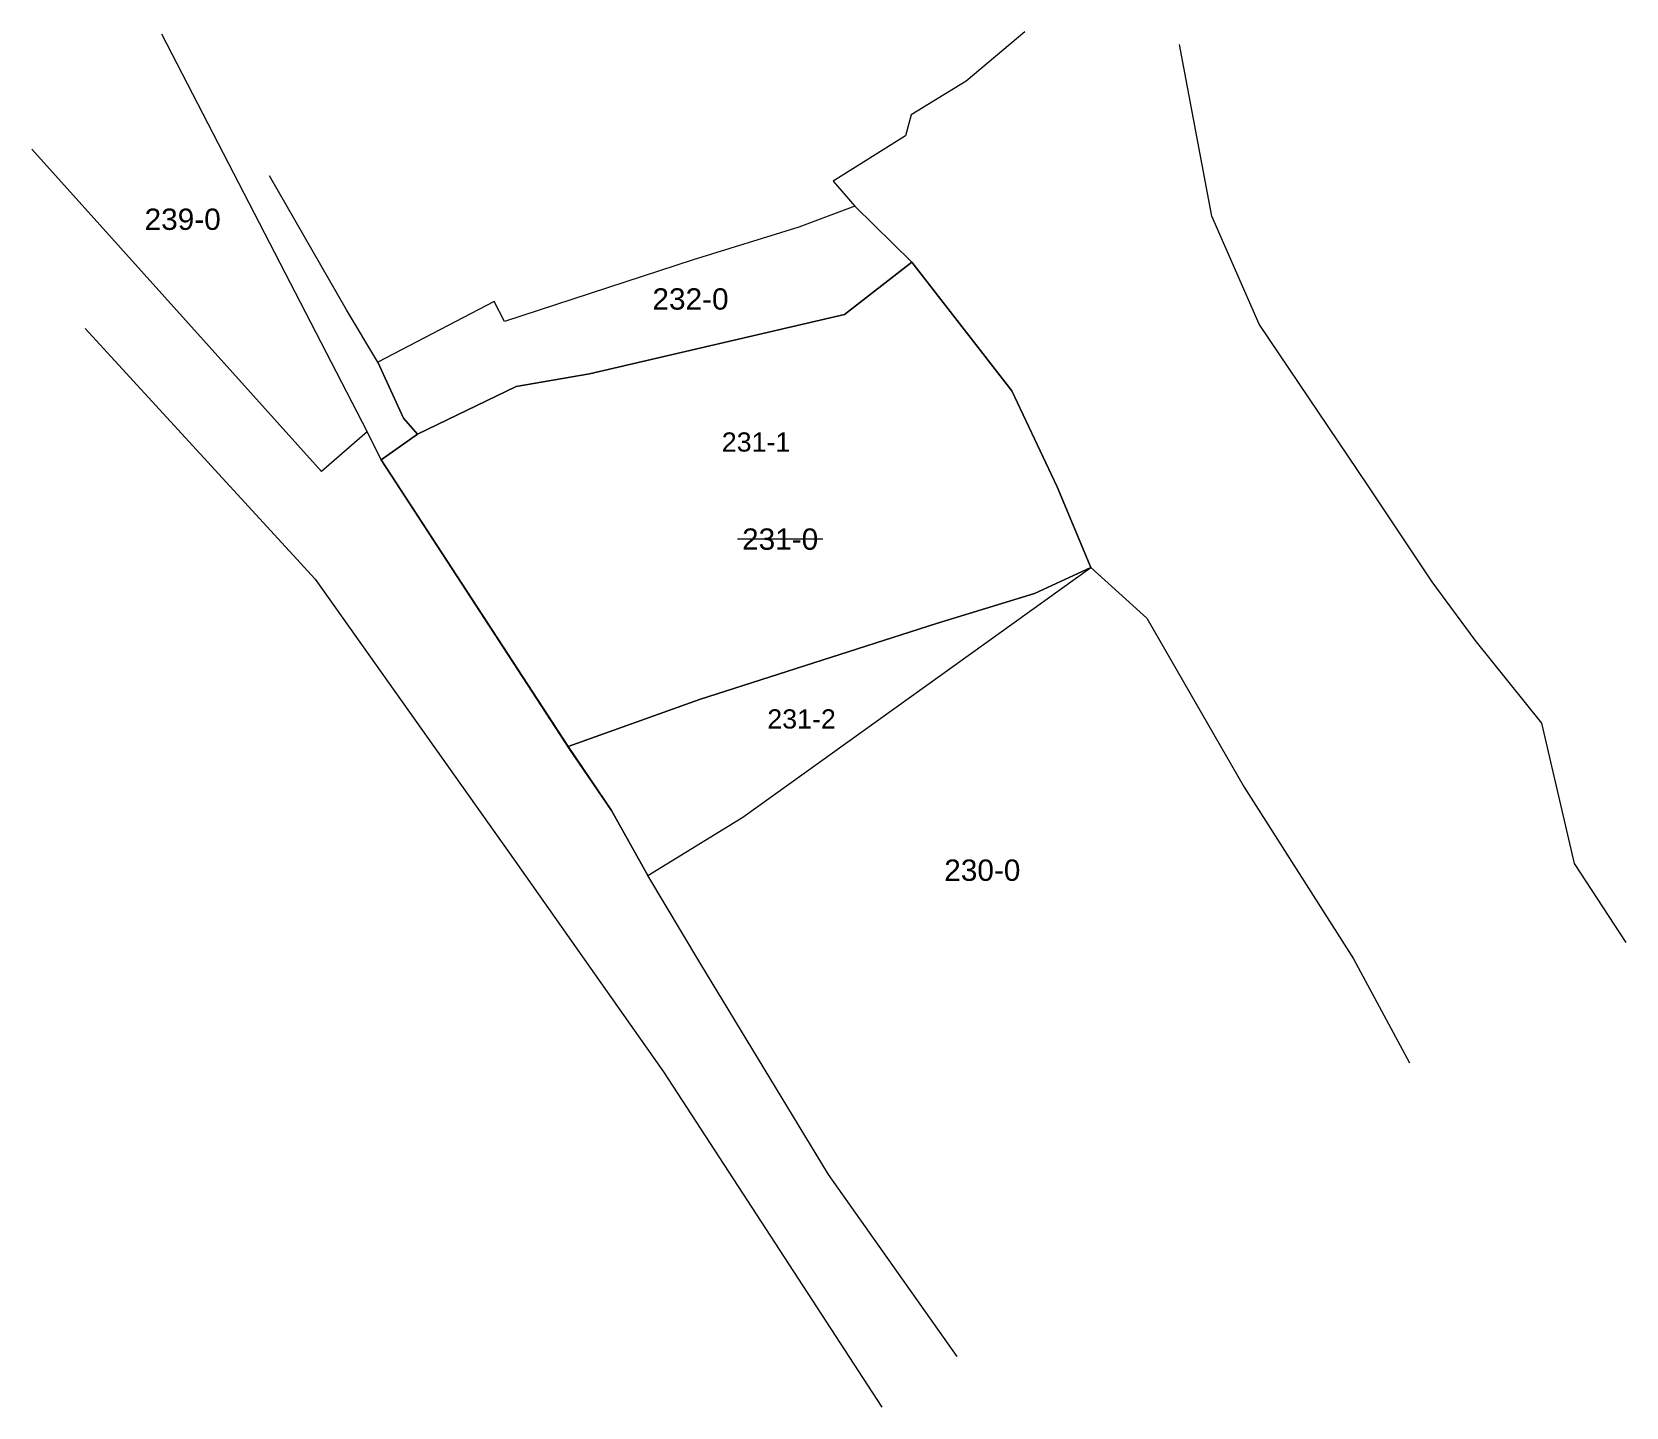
# Model space of a CAD drawing. Header units: metres. Extents: x 7512393 to 7512543, y 4694374 to 4694503.
import ezdxf
from ezdxf.enums import TextEntityAlignment as Align

# ---------------------------------------------------------------- set-up
doc = ezdxf.new("R2010")
doc.units = ezdxf.units.M
for name, color, linetype, lineweight in [('Ndarjet', 1, 'Continuous', 0), ('Nr-Kojshi', 254, 'Continuous', 0), ('Nr-Ri', 1, 'Continuous', 0), ('Parc-Kojshi', 254, 'Continuous', 0), ('Pikat Ndarjes', 1, 'Continuous', 0), ('TALINOCJ_RIND_A10_PAR_PARC', 7, 'Continuous', 0), ('TALINOCJ_RIND_PAR_PARCELGE', 7, 'Continuous', 0)]:
    doc.layers.add(name, color=color, linetype=linetype, lineweight=lineweight)
doc.styles.get("Standard").update_dxf_attribs({"font": 'arial.ttf'})

msp = doc.modelspace()

# ---------------------------------------------------------------- linework, layer by layer
at = {"layer": 'Ndarjet', "flags": 128}
for points in [[(7512484.87, 4694469.46), (7512475.51, 4694481.54), (7512469.17, 4694476.63), (7512445.26, 4694471.06), (7512438.38, 4694469.86), (7512429.1, 4694465.38), (7512425.71, 4694462.98), (7512443.24, 4694436.08), (7512455.58, 4694440.49), (7512477.81, 4694447.62), (7512487, 4694450.46), (7512492.3, 4694452.88), (7512489.13, 4694460.44)], [(7512492.3, 4694452.88), (7512487, 4694450.46), (7512477.81, 4694447.62), (7512455.58, 4694440.49), (7512443.24, 4694436.08), (7512447.31, 4694430.08), (7512450.73, 4694423.99), (7512459.63, 4694429.47)]]:
    msp.add_lwpolyline(points, close=True, dxfattribs=at)
msp.add_lwpolyline([(7512492.3, 4694452.88), (7512487, 4694450.46), (7512477.81, 4694447.62), (7512455.58, 4694440.49), (7512443.24, 4694436.08)], dxfattribs=at)
at = {"layer": 'Parc-Kojshi'}
for points in [[(7512405.08, 4694502.94), (7512424.4, 4694465.6), (7512425.71, 4694462.98), (7512429.1, 4694465.38), (7512427.79, 4694466.91), (7512425.38, 4694472.15), (7512422.44, 4694477.06), (7512415.23, 4694489.62)], [(7512486.11, 4694503.14), (7512480.58, 4694498.52), (7512475.45, 4694495.35), (7512474.91, 4694493.39), (7512468.13, 4694489.13), (7512470.16, 4694486.78), (7512475.51, 4694481.54), (7512484.87, 4694469.46), (7512489.13, 4694460.44), (7512492.3, 4694452.88), (7512497.55, 4694448.12), (7512506.69, 4694432.27), (7512516.93, 4694416.18), (7512522.18, 4694406.42)], [(7512542.52, 4694417.72), (7512537.66, 4694425.11), (7512534.62, 4694438.27), (7512528.35, 4694446.06), (7512524.33, 4694451.53), (7512518.33, 4694460.54), (7512508.1, 4694475.72), (7512503.65, 4694485.84), (7512500.61, 4694501.94)], [(7512479.74, 4694378.87), (7512467.67, 4694395.94), (7512455.6, 4694415.82), (7512450.73, 4694423.99), (7512447.31, 4694430.08), (7512443.41, 4694435.81), (7512425.71, 4694462.98), (7512424.4, 4694465.6), (7512420.12, 4694461.9), (7512392.93, 4694492.14)], [(7512397.93, 4694475.32), (7512419.51, 4694451.79), (7512438.29, 4694425.33), (7512452.19, 4694405.57), (7512472.67, 4694374.12)]]:
    msp.add_lwpolyline(points, dxfattribs=at)
msp.add_lwpolyline([(7512469.17, 4694476.63), (7512475.51, 4694481.54), (7512470.16, 4694486.78), (7512464.91, 4694484.82), (7512454.98, 4694481.76), (7512437.29, 4694475.97), (7512436.3, 4694477.83), (7512425.38, 4694472.15), (7512427.79, 4694466.91), (7512429.1, 4694465.38), (7512438.38, 4694469.86), (7512445.26, 4694471.06), (7512469.17, 4694476.63)], close=True, dxfattribs=at)
at = {"layer": 'Pikat Ndarjes'}
msp.add_line((7512459.15, 4694455.58), (7512467.15, 4694455.58), dxfattribs=at)
at = {"layer": 'TALINOCJ_RIND_PAR_PARCELGE', "color": 7, "linetype": 'Continuous'}
msp.add_lwpolyline([(7512492.3, 4694452.88), (7512489.13, 4694460.44), (7512484.87, 4694469.46), (7512475.51, 4694481.54), (7512469.17, 4694476.63), (7512445.26, 4694471.06), (7512438.38, 4694469.86), (7512429.1, 4694465.38), (7512425.71, 4694462.98), (7512443.41, 4694435.81), (7512447.31, 4694430.08), (7512450.73, 4694423.99), (7512459.63, 4694429.47), (7512492.3, 4694452.88)], close=True, dxfattribs=at)

# ---------------------------------------------------------------- texts
at = {"layer": 'Nr-Kojshi'}
for s, p in [('239-0', (7512407.08, 4694485.56)), ('232-0', (7512454.73, 4694478.08)), ('230-0', (7512482.11, 4694424.49))]:
    msp.add_text(s, height=2, dxfattribs=at).set_placement(p, align=Align.MIDDLE_CENTER)
at = {"layer": 'Nr-Ri', "char_height": 1.8, "width": 8.9325, "attachment_point": 2}
for s, insert in [('231-1', (7512460.88, 4694465.56)), ('231-2', (7512465.15, 4694439.58))]:
    msp.add_mtext(s, dxfattribs=dict(at, insert=insert))
at = {"layer": 'TALINOCJ_RIND_A10_PAR_PARC', "color": 7}
msp.add_text('231-0', height=2, dxfattribs=at).set_placement((7512463.14, 4694455.55), align=Align.MIDDLE_CENTER)

doc.saveas('drawing.dxf')
